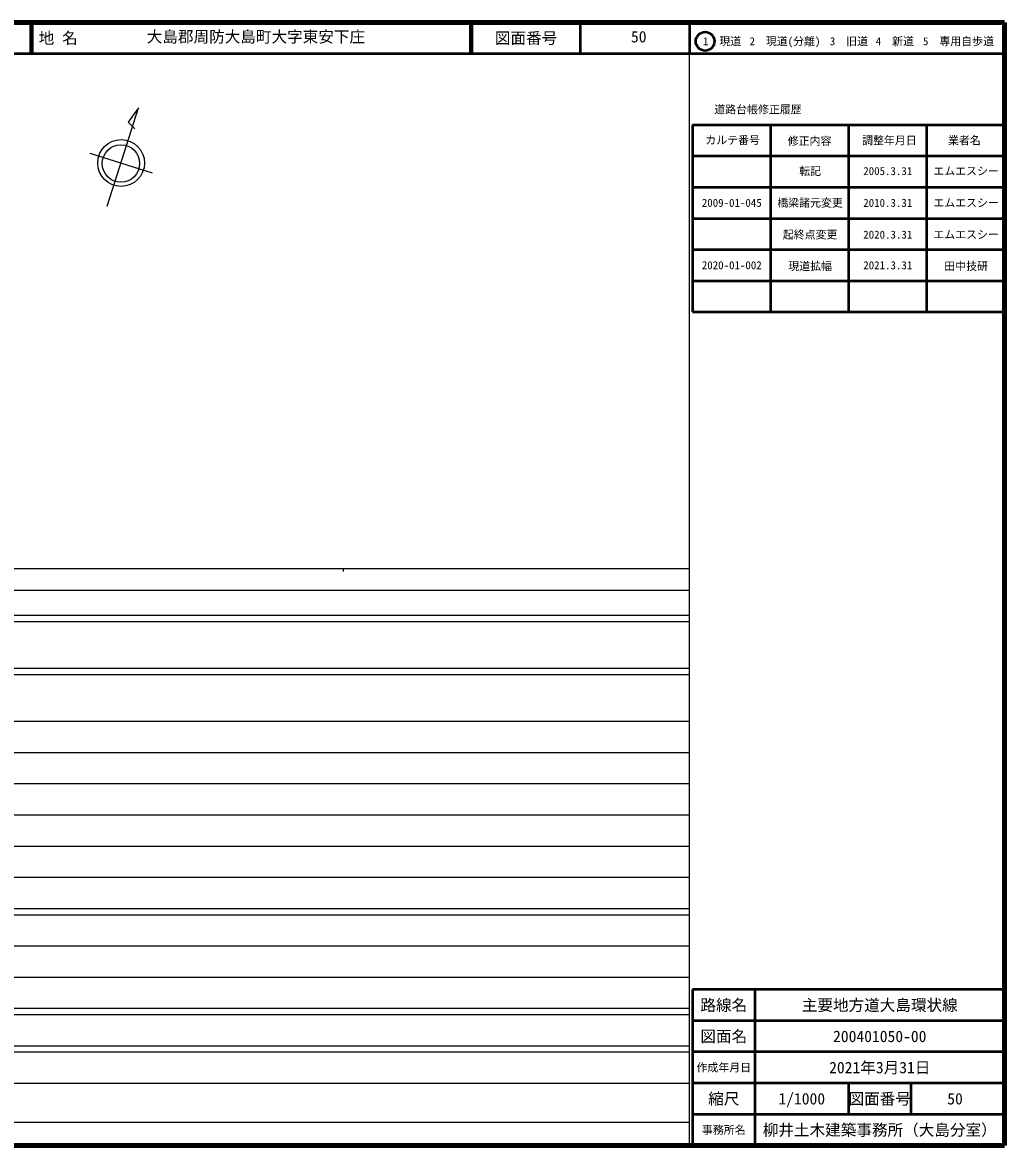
# Model space of a CAD drawing. Units: millimetres, scale not verified. Extents: x 40000 to 680000, y 20000 to 380000.
# Drawn here: x 365183 to 680000, y 20000 to 380000 of the extents above; entities that cross this region are included whole.
import ezdxf
from ezdxf.enums import TextEntityAlignment as Align

# ---------------------------------------------------------------- set-up
doc = ezdxf.new("R2010")
doc.units = ezdxf.units.MM
doc.header["$LTSCALE"] = 1000
for name, color, linetype, lineweight in [('M-STR-STRC', 7, 'Continuous', 25), ('M-TTL', 2, 'Continuous', 140), ('M-TTL-BAND', 7, 'Continuous', 25), ('M-TTL-FRAM', 2, 'Continuous', 50), ('M-TTL-LINE', 7, 'Continuous', 50)]:
    doc.layers.add(name, color=color, linetype=linetype, lineweight=lineweight)
doc.layers.add('M-TTL-TXT', color=7, linetype='Continuous')
doc.styles.add('ＭＳ ゴシック', font='')
doc.styles.get('ＭＳ ゴシック').set_extended_font_data('MS Gothic')

msp = doc.modelspace()

# ---------------------------------------------------------------- linework, layer by layer
at = {"layer": 'M-STR-STRC'}
for p, q in [((392350, 321139), (402397, 352603)), ((402397, 352603), (399042, 348035)), ((399042, 348035), (401187, 345937)), ((386758, 338146), (406763, 331758))]:
    msp.add_line(p, q, dxfattribs=at)
for centre, radius in [((396801, 334939), 7500), ((396744, 334791), 6000)]:
    msp.add_circle(centre, radius, dxfattribs=at)
at = {"layer": 'M-TTL'}
for p, q in [((680000, 380000), (40000, 380000)), ((680000, 20000), (680000, 380000)), ((40000, 20000), (680000, 20000))]:
    msp.add_line(p, q, dxfattribs=at)
at = {"layer": 'M-TTL-BAND'}
for p, q in [((579000, 20000), (579000, 370000)), ((40000, 205000), (579000, 205000)), ((468000, 205000), (468000, 204000)), ((68000, 198000), (579000, 198000)), ((40000, 190000), (579000, 190000)), ((40000, 188000), (579000, 188000)), ((40000, 173000), (579000, 173000)), ((40000, 171000), (579000, 171000)), ((40000, 156000), (579000, 156000)), ((46000, 146000), (579000, 146000)), ((52000, 136000), (579000, 136000)), ((46000, 126000), (579000, 126000)), ((52000, 116000), (579000, 116000)), ((46000, 106000), (579000, 106000)), ((40000, 96000), (579000, 96000)), ((40000, 94000), (579000, 94000)), ((49000, 84000), (579000, 84000)), ((40000, 74000), (579000, 74000)), ((40000, 64000), (579000, 64000)), ((40000, 62000), (579000, 62000)), ((40000, 52000), (579000, 52000)), ((40000, 50000), (579000, 50000)), ((40000, 40000), (579000, 40000)), ((68000, 27500), (579000, 27500))]:
    msp.add_line(p, q, dxfattribs=at)
at = {"layer": 'M-TTL-FRAM'}
for p, q in [((580000, 347197), (580000, 287197)), ((580000, 347197), (680000, 347197)), ((580000, 287197), (680000, 287197)), ((680000, 70000), (580000, 70000)), ((580000, 70000), (580000, 20000))]:
    msp.add_line(p, q, dxfattribs=at)
at = {"layer": 'M-TTL-LINE'}
for p, q in [((367750, 380000), (367750, 370000)), ((368250, 380000), (368250, 370000)), ((508747, 380000), (508747, 370000)), ((509247, 380000), (509247, 370000)), ((543997, 380000), (543997, 370000)), ((579000, 380000), (579000, 370000)), ((40000, 370000), (680000, 370000)), ((605000, 347197), (605000, 287197)), ((630000, 347197), (630000, 287197)), ((655000, 347197), (655000, 287197)), ((580000, 337197), (680000, 337197)), ((580000, 327197), (680000, 327197)), ((580000, 317197), (680000, 317197)), ((580000, 307197), (680000, 307197)), ((580000, 297197), (680000, 297197)), ((600000, 70000), (600000, 20000)), ((680000, 60000), (580000, 60000)), ((680000, 50000), (580000, 50000)), ((680000, 40000), (580000, 40000)), ((630000, 40000), (630000, 30000)), ((650000, 40000), (650000, 30000)), ((680000, 30000), (580000, 30000))]:
    msp.add_line(p, q, dxfattribs=at)
msp.add_circle((584031, 373958), 3000, dxfattribs=at)

# ---------------------------------------------------------------- texts
at = {"layer": 'M-TTL-TXT', "style": 'ＭＳ ゴシック'}
msp.add_text('地 名', height=3666, dxfattribs=at).set_placement((370380, 375000), align=Align.MIDDLE_LEFT)
for s, height, p in [('大島郡周防大島町大字東安下庄', 3666, (405024, 372500)), ('50', 3666, (560246, 372500)), ('転記', 2566, (614175, 330312)), ('2005.3.31', 2566, (634712, 330312)), ('エムエスシー', 2566, (657175, 330312)), ('2009-01-045', 2566, (582962, 320129)), ('橋梁諸元変更', 2566, (607175, 320129)), ('2010.3.31', 2566, (634712, 320129)), ('エムエスシー', 2566, (657175, 320129)), ('起終点変更', 2566, (608925, 309941)), ('2020.3.31', 2566, (634712, 309941)), ('エムエスシー', 2566, (657175, 309941)), ('2020-01-002', 2566, (582962, 300129)), ('2021.3.31', 2566, (634712, 300129))]:
    msp.add_text(s, height=height, dxfattribs=at).set_placement(p, align=Align.BOTTOM_LEFT)
for s, height, p in [('図面番号', 3666, (526622, 375000)), ('1\u3000現道', 2566, (589448, 373958)), ('2\u3000現道(分離)', 2566, (609619, 373958)), ('3\u3000旧道', 2566, (630121, 373958)), ('4\u3000新道', 2566, (644824, 373958)), ('5\u3000専用自歩道', 2566, (665228, 373958)), ('道路台帳修正履歴', 2566, (600968, 352113)), ('カルテ番号', 2566, (592839, 342277)), ('修正内容', 2566, (617509, 342023)), ('調整年月日', 2566, (643089, 342197)), ('業者名', 2566, (667134, 342197)), ('現道拡幅', 2566, (617675, 301879)), ('田中技研', 2566, (667675, 301879)), ('路線名', 3666, (590000, 65000)), ('主要地方道大島環状線', 3666, (640000, 65000)), ('図面名', 3666, (590000, 55000)), ('200401050-00', 3666, (640000, 55000)), ('2021年3月31日', 3666, (640000, 45000)), ('作成年月日', 2566, (590000, 45000)), ('縮尺', 3666, (590000, 35000)), ('1/1000', 3666, (615000, 35000)), ('図面番号', 3666, (640000, 35000)), ('50', 3666, (664125, 35000)), ('事務所名', 2566, (590000, 25000)), ('柳井土木建築事務所（大島分室）', 3666, (640000, 25000))]:
    msp.add_text(s, height=height, dxfattribs=at).set_placement(p, align=Align.MIDDLE_CENTER)

doc.saveas('drawing.dxf')
